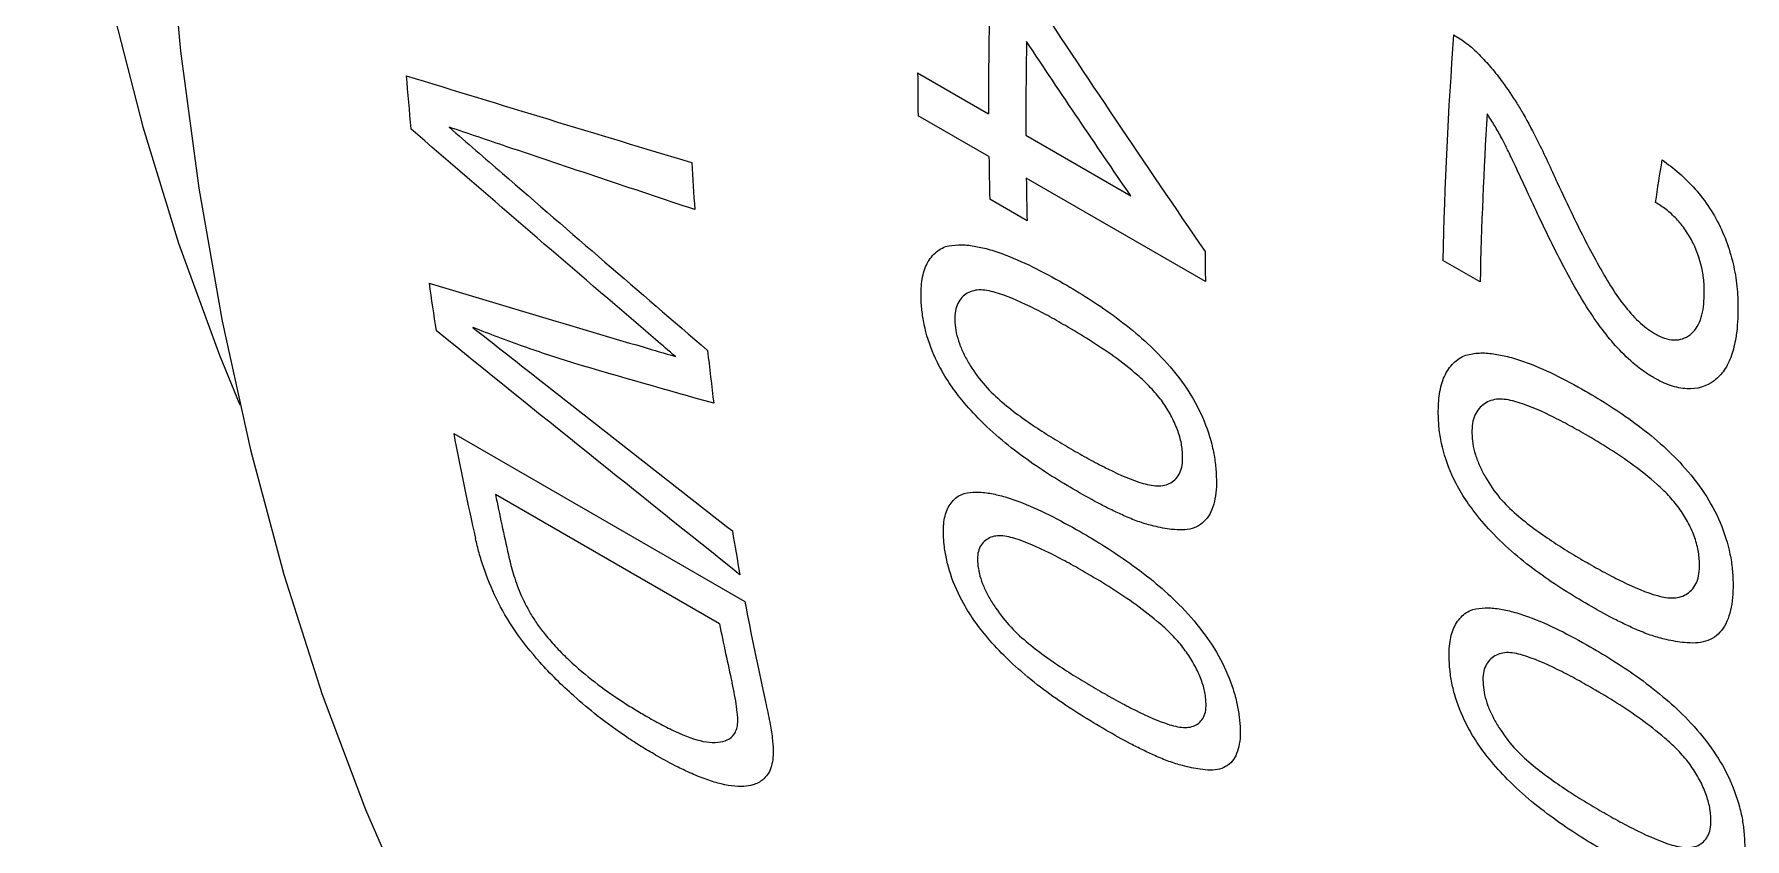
# Model space of a CAD drawing. Header units: millimetres. Extents: x 2 to 278, y 1 to 215.
# Drawn here: x 224.16 to 231.19, y 172.77 to 176.08 of the extents above; entities that cross this region are included whole.
import ezdxf

# ---------------------------------------------------------------- set-up
doc = ezdxf.new("R2010")
doc.units = ezdxf.units.MM

msp = doc.modelspace()

# ---------------------------------------------------------------- linework, layer by layer
at = {"color": 7, "linetype": 'Continuous', "lineweight": 18}
for p, q in [((227.7913, 175.9245), (228.083, 175.7561)), ((228.0845, 175.5798), (227.7928, 175.7481)), ((228.2365, 175.6675), (228.6677, 175.4186)), ((228.9748, 175.0658), (228.238, 175.4911)), ((228.2413, 175.3158), (228.0878, 175.4044)), ((230.1047, 175.0641), (229.9512, 175.1527)), ((225.8831, 174.4404), (227.0805, 173.7492)), ((226.976, 173.6573), (226.0549, 174.189))]:
    msp.add_line(p, q, dxfattribs=at)
at = {"color": 7, "linetype": 'Continuous', "lineweight": 18, "flags": 128}
for points in [[(224.3708, 181.9869), (224.2857, 181.3568), (224.2217, 180.7352), (224.179, 180.1234), (224.1577, 179.5223), (224.1577, 178.933), (224.179, 178.3566), (224.2217, 177.7941), (224.2857, 177.2464), (224.3708, 176.7145), (224.4769, 176.1994), (224.6038, 175.7019), (224.7513, 175.2229), (224.9191, 174.7633), (225.0029, 174.5589)], [(224.7066, 176.5926), (224.7599, 176.014), (224.8344, 175.4505), (224.9301, 174.9032), (225.0466, 174.3729), (225.1839, 173.8605), (225.3417, 173.3668), (225.5198, 172.8926), (225.7178, 172.4387), (225.9355, 172.0058), (226.1725, 171.5946), (226.4285, 171.2058), (226.7029, 170.84), (226.9954, 170.4978), (227.3054, 170.1798), (227.6326, 169.8865), (227.9763, 169.6183), (228.3359, 169.3757), (228.5223, 169.2637)]]:
    msp.add_lwpolyline(points, dxfattribs=at)
at = {"color": 7, "linetype": 'Continuous', "lineweight": 18}
for centre, radius, start, end in [((246.0612, 175.8168), 17.9784, 178.2575, 180.19329), ((246.0247, 175.7293), 17.7884, 178.95714, 180.19891), ((249.0134, 174.7093), 19.0674, 175.87562, 178.66764), ((240.7418, 177.1261), 15.1029, 184.60853, 185.44087), ((245.0941, 175.9855), 17.3029, 180.20196, 180.78603), ((248.967, 174.6282), 18.8674, 176.5726, 178.67623), ((242.5303, 176.4801), 15.6957, 183.37842, 184.08645), ((245.0814, 175.8129), 16.9985, 180.78601, 181.37704), ((245.2349, 175.7243), 16.9985, 180.78601, 181.37704), ((246.2304, 175.3026), 17.2572, 180.37689, 180.78647), ((239.3298, 176.9608), 13.681, 187.99214, 188.81823), ((241.1982, 176.3587), 14.3579, 186.30337, 187.17874), ((238.1365, 176.7509), 12.4693, 190.67845, 192.70852), ((238.1513, 176.6445), 12.3431, 191.47504, 192.65129), ((240.0033, 176.1857), 13.1504, 189.39276, 190.18943), ((239.3494, 176.0628), 12.4851, 190.67929, 192.61575), ((239.0756, 176.1135), 12.3464, 191.47514, 192.63176)]:
    msp.add_arc(centre, radius, start, end, dxfattribs=at)
for points in [[(228.2447, 176.2749), (228.4836, 175.9107), (228.7265, 175.5487), (228.9736, 175.1891)], [(228.6677, 175.4186), (228.5235, 175.6292), (228.3807, 175.8408), (228.2393, 176.053)], [(225.6877, 175.9127), (226.078, 175.7927), (226.4693, 175.6735), (226.8618, 175.5551)], [(226.6323, 174.8965), (226.323, 175.1617), (226.0145, 175.4276), (225.707, 175.6941)], [(225.8649, 175.7006), (225.9378, 175.6372), (226.0108, 175.5738), (226.0838, 175.5104)], [(226.1022, 175.6205), (226.0231, 175.6472), (225.944, 175.6739), (225.8649, 175.7006)], [(226.8745, 175.3616), (226.6167, 175.4476), (226.3592, 175.5339), (226.1022, 175.6205)], [(230.8262, 175.3911), (230.8351, 175.4493), (230.8443, 175.5076), (230.8537, 175.566)], [(226.0838, 175.5104), (226.3641, 175.2672), (226.6452, 175.0245), (226.927, 174.7823)], [(225.7816, 175.0586), (226.0743, 174.9706), (226.3677, 174.8832), (226.6619, 174.7964)], [(227.0602, 173.8593), (226.6425, 174.1932), (226.2259, 174.5279), (225.8105, 174.8635)], [(225.9613, 174.877), (226.0465, 174.81), (226.1317, 174.7429), (226.217, 174.6759)], [(226.7948, 174.7572), (226.7406, 174.8036), (226.6864, 174.85), (226.6323, 174.8965)], [(226.6619, 174.7964), (226.7062, 174.7833), (226.7505, 174.7703), (226.7948, 174.7572)], [(226.9528, 174.5645), (226.7605, 174.6191), (226.5685, 174.674), (226.377, 174.7292)], [(226.217, 174.6759), (226.4873, 174.4635), (226.758, 174.2514), (227.0291, 174.0395)]]:
    msp.add_open_spline(points, degree=3, dxfattribs=at)
for points, knots in [([(229.9954, 176.0807), (230.0044, 176.0755), (230.0225, 176.0651), (230.0491, 176.0459), (230.0754, 176.0248), (230.0922, 176.0082), (230.1005, 175.9999)], [0, 0, 0, 0, 0.2500295, 0.5000133, 0.7499828, 1, 1, 1, 1]), ([(230.1005, 175.9999), (230.1174, 175.9822), (230.1512, 175.9466), (230.2029, 175.8793), (230.2466, 175.8152), (230.2948, 175.7344), (230.3372, 175.6538), (230.383, 175.5594), (230.4085, 175.5019), (230.4213, 175.4731)], [0, 0, 0, 0, 0.124993, 0.249984, 0.416601, 0.499955, 0.699922, 0.849958, 1, 1, 1, 1]), ([(230.3407, 175.3449), (230.3245, 175.3797), (230.292, 175.4494), (230.2505, 175.5399), (230.217, 175.6092), (230.1911, 175.6609), (230.1644, 175.7081), (230.1437, 175.7401), (230.1334, 175.7562)], [0, 0, 0, 0, 0.250016, 0.500033, 0.647448, 0.750037, 0.875, 1, 1, 1, 1]), ([(230.8537, 175.566), (230.8771, 175.5487), (230.9239, 175.5142), (230.9904, 175.448), (231.0502, 175.3697), (231.1157, 175.2516), (231.1536, 175.1214), (231.1661, 174.9996), (231.165, 174.9421), (231.1644, 174.9134)], [0, 0, 0, 0, 0.125282, 0.250492, 0.375597, 0.500626, 0.749478, 0.87471, 1, 1, 1, 1]), ([(230.4213, 175.4731), (230.443, 175.4269), (230.4973, 175.3113), (230.5703, 175.169), (230.6404, 175.0473), (230.694, 174.9687), (230.7448, 174.9111), (230.7883, 174.8726), (230.8109, 174.8584), (230.8222, 174.8512)], [0, 0, 0, 0, 0.200107, 0.500191, 0.625228, 0.75019, 0.875039, 0.937527, 1, 1, 1, 1]), ([(230.8184, 174.6702), (230.8057, 174.678), (230.7801, 174.6937), (230.7298, 174.7324), (230.6704, 174.7886), (230.6039, 174.8705), (230.5228, 174.9887), (230.4525, 175.1182), (230.3874, 175.2471), (230.3562, 175.3123), (230.3407, 175.3449)], [0, 0, 0, 0, 0.062529, 0.125042, 0.249923, 0.36732, 0.499883, 0.749835, 0.874916, 1, 1, 1, 1]), ([(231.0264, 174.9971), (231.0267, 175.0149), (231.0273, 175.0505), (231.0185, 175.126), (230.9925, 175.206), (230.9507, 175.2781), (230.9125, 175.3248), (230.8703, 175.3635), (230.8409, 175.3819), (230.8262, 175.3911)], [0, 0, 0, 0, 0.125322, 0.250555, 0.499425, 0.623576, 0.749504, 0.874685, 1, 1, 1, 1]), ([(227.8064, 174.9768), (227.8059, 174.9906), (227.8049, 175.0182), (227.8078, 175.0703), (227.8209, 175.1289), (227.8495, 175.1721), (227.8793, 175.1976), (227.8973, 175.2056), (227.9063, 175.2096)], [0, 0, 0, 0, 0.125149, 0.250256, 0.500117, 0.749804, 0.874877, 1, 1, 1, 1]), ([(227.9063, 175.2096), (227.9234, 175.2129), (227.9577, 175.2195), (228.0148, 175.2139), (228.0747, 175.2017), (228.1572, 175.175), (228.2638, 175.129), (228.3491, 175.0815), (228.3917, 175.0577)], [0, 0, 0, 0, 0.124967, 0.249956, 0.36913, 0.499967, 0.749938, 1, 1, 1, 1]), ([(228.3917, 175.0577), (228.4257, 175.0376), (228.4935, 174.9975), (228.5975, 174.9266), (228.6984, 174.848), (228.7981, 174.7538), (228.8871, 174.6471), (228.9613, 174.5217), (228.9977, 174.4158), (229.0144, 174.3341), (229.0176, 174.2959), (229.0191, 174.2767)], [0, 0, 0, 0, 0.125213, 0.250405, 0.383987, 0.500651, 0.631942, 0.750227, 0.874851, 0.937417, 1, 1, 1, 1]), ([(228.444, 174.2037), (228.4101, 174.2238), (228.3422, 174.264), (228.2065, 174.3552), (228.0763, 174.4602), (227.97, 174.5798), (227.9135, 174.6575), (227.8614, 174.7488), (227.8285, 174.8386), (227.8113, 174.9195), (227.808, 174.9577), (227.8064, 174.9768)], [0, 0, 0, 0, 0.125222, 0.250429, 0.500073, 0.600111, 0.67515, 0.750174, 0.874838, 0.937412, 1, 1, 1, 1]), ([(228.3991, 174.8843), (228.3748, 174.8982), (228.3262, 174.9259), (228.2294, 174.9758), (228.1333, 175.0179), (228.0418, 175.0366), (227.9869, 175.0176), (227.955, 174.9809), (227.9439, 174.9366), (227.9444, 174.9103), (227.9446, 174.8971)], [0, 0, 0, 0, 0.125248, 0.250486, 0.500655, 0.625638, 0.750376, 0.874921, 0.937437, 1, 1, 1, 1]), ([(230.8222, 174.8512), (230.829, 174.8475), (230.8426, 174.8401), (230.8697, 174.8295), (230.9158, 174.8207), (230.9613, 174.8364), (230.9941, 174.8717), (231.0119, 174.9072), (231.0226, 174.9497), (231.0252, 174.9813), (231.0264, 174.9971)], [0, 0, 0, 0, 0.062669, 0.125324, 0.250348, 0.499228, 0.624335, 0.749491, 0.874718, 1, 1, 1, 1]), ([(231.1644, 174.9134), (231.1633, 174.8952), (231.1616, 174.868), (231.154, 174.8166), (231.1405, 174.7597), (231.1113, 174.6986), (231.0553, 174.64), (230.9776, 174.6157), (230.8993, 174.6328), (230.8532, 174.6509), (230.83, 174.6638), (230.8184, 174.6702)], [0, 0, 0, 0, 0.083556, 0.125337, 0.250566, 0.37762, 0.500845, 0.749606, 0.874686, 0.937335, 1, 1, 1, 1]), ([(226.377, 174.7292), (226.3427, 174.7401), (226.2742, 174.762), (226.1705, 174.7982), (226.0664, 174.8358), (225.9963, 174.8633), (225.9613, 174.877)], [0, 0, 0, 0, 0.250001, 0.5, 0.749999, 1, 1, 1, 1]), ([(227.9446, 174.8971), (227.946, 174.8832), (227.9488, 174.8555), (227.9624, 174.8102), (227.9817, 174.7644), (228.0156, 174.705), (228.0666, 174.6341), (228.1623, 174.5459), (228.26, 174.4765), (228.3575, 174.4145), (228.4062, 174.3861), (228.4305, 174.3719)], [0, 0, 0, 0, 0.062533, 0.125005, 0.187504, 0.250019, 0.374697, 0.49961, 0.749645, 0.874817, 1, 1, 1, 1]), ([(228.789, 174.5836), (228.7741, 174.6011), (228.7444, 174.6361), (228.68, 174.695), (228.5978, 174.7591), (228.4984, 174.8256), (228.4322, 174.8647), (228.3991, 174.8843)], [0, 0, 0, 0, 0.124919, 0.249924, 0.499825, 0.749887, 1, 1, 1, 1]), ([(230.0466, 174.763), (230.0644, 174.7667), (230.0999, 174.7741), (230.1584, 174.7693), (230.2194, 174.7577), (230.3029, 174.7317), (230.4101, 174.6861), (230.4955, 174.6386), (230.5383, 174.6148)], [0, 0, 0, 0, 0.124967, 0.249956, 0.36913, 0.499967, 0.749938, 1, 1, 1, 1]), ([(229.9326, 174.5216), (229.9328, 174.5358), (229.9331, 174.5642), (229.9386, 174.618), (229.9549, 174.6785), (229.9865, 174.7235), (230.0184, 174.7503), (230.0372, 174.7588), (230.0466, 174.763)], [0, 0, 0, 0, 0.125149, 0.250256, 0.500117, 0.749804, 0.874877, 1, 1, 1, 1]), ([(228.8809, 174.3584), (228.8801, 174.3671), (228.8787, 174.3846), (228.8716, 174.4218), (228.8554, 174.4706), (228.8266, 174.5295), (228.8015, 174.5655), (228.789, 174.5836)], [0, 0, 0, 0, 0.125194, 0.250326, 0.500042, 0.749879, 1, 1, 1, 1]), ([(230.5375, 174.4366), (230.5132, 174.4504), (230.4645, 174.4782), (230.3674, 174.5279), (230.2707, 174.5696), (230.1776, 174.5873), (230.1202, 174.5667), (230.0856, 174.5284), (230.072, 174.4826), (230.0712, 174.4554), (230.0708, 174.4418)], [0, 0, 0, 0, 0.125248, 0.250486, 0.500655, 0.625638, 0.750376, 0.874921, 0.937437, 1, 1, 1, 1]), ([(230.5383, 174.6148), (230.5722, 174.5948), (230.6399, 174.5546), (230.7434, 174.4834), (230.8434, 174.4042), (230.9413, 174.309), (231.0276, 174.2007), (231.0979, 174.0728), (231.1301, 173.9644), (231.1433, 173.8806), (231.1446, 173.8412), (231.1453, 173.8215)], [0, 0, 0, 0, 0.125213, 0.250405, 0.383987, 0.500651, 0.631942, 0.750227, 0.874851, 0.937417, 1, 1, 1, 1]), ([(230.5499, 173.7354), (230.516, 173.7555), (230.4482, 173.7957), (230.3131, 173.8874), (230.1844, 173.9935), (230.081, 174.1149), (230.0269, 174.1941), (229.9778, 174.2873), (229.9484, 174.3794), (229.9347, 174.4626), (229.9333, 174.5019), (229.9326, 174.5216)], [0, 0, 0, 0, 0.125222, 0.250429, 0.500073, 0.600111, 0.67515, 0.750174, 0.874838, 0.937412, 1, 1, 1, 1]), ([(230.0708, 174.4418), (230.0715, 174.4276), (230.073, 174.399), (230.0848, 174.3526), (230.1023, 174.3057), (230.1343, 174.245), (230.1832, 174.1728), (230.2772, 174.0836), (230.3743, 174.0137), (230.4715, 173.9515), (230.5201, 173.9231), (230.5445, 173.9089)], [0, 0, 0, 0, 0.062533, 0.125005, 0.187504, 0.250019, 0.374697, 0.49961, 0.749645, 0.874817, 1, 1, 1, 1]), ([(230.9237, 174.1336), (230.9093, 174.1514), (230.8804, 174.1869), (230.817, 174.2464), (230.7357, 174.311), (230.6367, 174.3778), (230.5706, 174.417), (230.5375, 174.4366)], [0, 0, 0, 0, 0.124919, 0.249924, 0.499825, 0.749887, 1, 1, 1, 1]), ([(228.4305, 174.3719), (228.4549, 174.358), (228.5036, 174.3302), (228.6004, 174.2804), (228.6965, 174.2376), (228.7867, 174.2196), (228.8412, 174.2368), (228.8718, 174.2739), (228.8817, 174.3186), (228.8812, 174.3451), (228.8809, 174.3584)], [0, 0, 0, 0, 0.125261, 0.250513, 0.500699, 0.625666, 0.750416, 0.874899, 0.937434, 1, 1, 1, 1]), ([(229.0191, 174.2767), (229.0198, 174.2582), (229.0211, 174.2211), (229.0134, 174.1545), (228.9872, 174.0855), (228.9237, 174.042), (228.8427, 174.0427), (228.7689, 174.0568), (228.7051, 174.0749), (228.6492, 174.0973), (228.5958, 174.1222), (228.5287, 174.1556), (228.4779, 174.1845), (228.444, 174.2037)], [0, 0, 0, 0, 0.062586, 0.12514, 0.249851, 0.374359, 0.499262, 0.599384, 0.674492, 0.749599, 0.8122, 0.874798, 1, 1, 1, 1]), ([(227.9012, 173.9738), (227.8999, 173.987), (227.8971, 174.0133), (227.8965, 174.0631), (227.9054, 174.1187), (227.9302, 174.1594), (227.9573, 174.183), (227.9741, 174.1902), (227.9825, 174.1938)], [0, 0, 0, 0, 0.125149, 0.250256, 0.500117, 0.749804, 0.874877, 1, 1, 1, 1]), ([(227.9825, 174.1938), (227.9988, 174.1966), (228.0314, 174.202), (228.0868, 174.1953), (228.1453, 174.1821), (228.2265, 174.1546), (228.332, 174.1079), (228.4172, 174.0603), (228.4598, 174.0365)], [0, 0, 0, 0, 0.124967, 0.249956, 0.36913, 0.499967, 0.749938, 1, 1, 1, 1]), ([(231.0071, 173.9032), (231.0068, 173.9122), (231.0062, 173.9302), (231.0007, 173.9684), (230.9864, 174.0184), (230.9598, 174.0785), (230.9357, 174.1153), (230.9237, 174.1336)], [0, 0, 0, 0, 0.125194, 0.250326, 0.500042, 0.749879, 1, 1, 1, 1]), ([(226.7135, 173.1171), (226.6939, 173.1286), (226.6546, 173.1517), (226.5749, 173.2031), (226.4817, 173.2705), (226.3843, 173.3523), (226.3049, 173.4265), (226.2216, 173.5149), (226.1312, 173.6274), (226.0544, 173.7618), (226.012, 173.8677), (225.9867, 173.949), (225.9773, 173.9882), (225.9727, 174.0078)], [0, 0, 0, 0, 0.062586, 0.125163, 0.250207, 0.350287, 0.426768, 0.500365, 0.625133, 0.749857, 0.874841, 0.937416, 1, 1, 1, 1]), ([(228.4779, 173.8703), (228.4536, 173.8842), (228.405, 173.9119), (228.3086, 173.9621), (228.2134, 174.0047), (228.124, 174.025), (228.0724, 174.0081), (228.044, 173.9739), (228.0362, 173.9319), (228.0383, 173.9067), (228.0394, 173.8941)], [0, 0, 0, 0, 0.125248, 0.250486, 0.500655, 0.625638, 0.750376, 0.874921, 0.937437, 1, 1, 1, 1]), ([(228.4598, 174.0365), (228.4938, 174.0165), (228.5617, 173.9764), (228.6664, 173.9059), (228.7686, 173.8282), (228.8705, 173.7355), (228.963, 173.6312), (229.0426, 173.5093), (229.0844, 173.4071), (229.1057, 173.3287), (229.1112, 173.2921), (229.114, 173.2737)], [0, 0, 0, 0, 0.125213, 0.250405, 0.383987, 0.500651, 0.631942, 0.750227, 0.874851, 0.937417, 1, 1, 1, 1]), ([(226.1079, 173.9412), (226.114, 173.9158), (226.1264, 173.8649), (226.1539, 173.7845), (226.1899, 173.7131), (226.226, 173.6552), (226.2478, 173.6271), (226.2588, 173.6131)], [0, 0, 0, 0, 0.250228, 0.500257, 0.749951, 0.874984, 1, 1, 1, 1]), ([(228.5655, 173.2198), (228.5315, 173.2398), (228.4636, 173.2799), (228.327, 173.3705), (228.1948, 173.4741), (228.0846, 173.5909), (228.0252, 173.6664), (227.969, 173.7548), (227.9315, 173.8413), (227.9096, 173.919), (227.904, 173.9556), (227.9012, 173.9738)], [0, 0, 0, 0, 0.125222, 0.250429, 0.500073, 0.600111, 0.67515, 0.750174, 0.874838, 0.937412, 1, 1, 1, 1]), ([(228.0394, 173.8941), (228.0416, 173.8808), (228.0461, 173.8543), (228.0622, 173.8107), (228.0837, 173.7665), (228.1203, 173.7089), (228.174, 173.64), (228.2718, 173.5533), (228.3704, 173.4845), (228.4683, 173.4228), (228.517, 173.3944), (228.5413, 173.3802)], [0, 0, 0, 0, 0.062533, 0.125005, 0.187504, 0.250019, 0.374697, 0.49961, 0.749645, 0.874817, 1, 1, 1, 1]), ([(228.8726, 173.5729), (228.8572, 173.59), (228.8263, 173.6242), (228.7605, 173.6821), (228.6773, 173.7455), (228.5773, 173.8117), (228.511, 173.8508), (228.4779, 173.8703)], [0, 0, 0, 0, 0.124919, 0.249924, 0.499825, 0.749887, 1, 1, 1, 1]), ([(230.5445, 173.9089), (230.5688, 173.895), (230.6176, 173.8672), (230.7147, 173.8176), (230.8114, 173.7752), (230.9033, 173.7583), (230.9603, 173.7771), (230.9936, 173.816), (231.006, 173.8622), (231.0068, 173.8895), (231.0071, 173.9032)], [0, 0, 0, 0, 0.125261, 0.250513, 0.500699, 0.625666, 0.750416, 0.874899, 0.937434, 1, 1, 1, 1]), ([(231.1453, 173.8215), (231.1451, 173.8024), (231.1446, 173.7642), (231.1333, 173.6954), (231.103, 173.6236), (231.0354, 173.5775), (230.9521, 173.5767), (230.8768, 173.5898), (230.8121, 173.6073), (230.7556, 173.6294), (230.702, 173.6541), (230.6346, 173.6874), (230.5838, 173.7162), (230.5499, 173.7354)], [0, 0, 0, 0, 0.062586, 0.12514, 0.249851, 0.374359, 0.499262, 0.599384, 0.674492, 0.749599, 0.8122, 0.874798, 1, 1, 1, 1]), ([(229.9787, 173.4862), (229.978, 173.4998), (229.9766, 173.5271), (229.9786, 173.5787), (229.9907, 173.6366), (230.0184, 173.6792), (230.0476, 173.7043), (230.0652, 173.7121), (230.0741, 173.716)], [0, 0, 0, 0, 0.125149, 0.250256, 0.500117, 0.749804, 0.874877, 1, 1, 1, 1]), ([(230.0741, 173.716), (230.091, 173.7191), (230.1249, 173.7255), (230.1816, 173.7197), (230.2411, 173.7072), (230.3233, 173.6804), (230.4296, 173.6342), (230.5149, 173.5866), (230.5576, 173.5628)], [0, 0, 0, 0, 0.124967, 0.249956, 0.36913, 0.499967, 0.749938, 1, 1, 1, 1]), ([(226.2588, 173.6131), (226.2745, 173.5946), (226.306, 173.5577), (226.3745, 173.4904), (226.4629, 173.4153), (226.5512, 173.3532), (226.6208, 173.309), (226.6552, 173.2887), (226.6724, 173.2786)], [0, 0, 0, 0, 0.125024, 0.25003, 0.499808, 0.749805, 0.874894, 1, 1, 1, 1]), ([(228.9756, 173.3553), (228.9743, 173.3637), (228.9718, 173.3804), (228.9625, 173.4161), (228.9438, 173.4632), (228.9123, 173.5202), (228.8858, 173.5553), (228.8726, 173.5729)], [0, 0, 0, 0, 0.1251937, 0.2503258, 0.5000419, 0.7498785, 1, 1, 1, 1]), ([(230.5675, 173.3911), (230.5432, 173.405), (230.4946, 173.4327), (230.3979, 173.4827), (230.302, 173.5249), (230.2111, 173.544), (230.157, 173.5254), (230.1259, 173.4893), (230.1156, 173.4456), (230.1165, 173.4195), (230.1169, 173.4064)], [0, 0, 0, 0, 0.125248, 0.250486, 0.500655, 0.625638, 0.750376, 0.874921, 0.937437, 1, 1, 1, 1]), ([(230.5576, 173.5628), (230.5915, 173.5428), (230.6594, 173.5027), (230.7635, 173.4318), (230.8648, 173.3534), (230.965, 173.2596), (231.0548, 173.1535), (231.1304, 173.0289), (231.1681, 172.9238), (231.1859, 172.8429), (231.1896, 172.805), (231.1914, 172.7861)], [0, 0, 0, 0, 0.125213, 0.250405, 0.383987, 0.500651, 0.631942, 0.750227, 0.874851, 0.937417, 1, 1, 1, 1]), ([(230.6228, 172.7175), (230.5889, 172.7376), (230.521, 172.7777), (230.385, 172.8688), (230.2543, 172.9735), (230.1471, 173.0924), (230.0899, 173.1696), (230.0368, 173.2602), (230.0028, 173.3492), (229.9844, 173.4295), (229.9806, 173.4673), (229.9787, 173.4862)], [0, 0, 0, 0, 0.1252218, 0.2504293, 0.5000732, 0.6001106, 0.6751503, 0.7501743, 0.8748385, 0.9374123, 1, 1, 1, 1]), ([(227.049, 173.2318), (227.0496, 173.2359), (227.0516, 173.248), (227.0515, 173.2758), (227.0471, 173.3161), (227.0388, 173.3639), (227.0316, 173.397), (227.028, 173.4135)], [0, 0, 0, 0, 0.083345, 0.249975, 0.499951, 0.749948, 1, 1, 1, 1]), ([(228.5413, 173.3802), (228.5657, 173.3663), (228.6144, 173.3385), (228.7108, 173.2884), (228.806, 173.245), (228.894, 173.2254), (228.9453, 173.2403), (228.9723, 173.2749), (228.9789, 173.3173), (228.9767, 173.3426), (228.9756, 173.3553)], [0, 0, 0, 0, 0.125261, 0.250513, 0.500699, 0.625666, 0.750416, 0.874899, 0.937434, 1, 1, 1, 1]), ([(230.1169, 173.4064), (230.1185, 173.3927), (230.1217, 173.3653), (230.1359, 173.3203), (230.1557, 173.2749), (230.1903, 173.2159), (230.2419, 173.1455), (230.3382, 173.0577), (230.4361, 172.9884), (230.5337, 172.9265), (230.5823, 172.8981), (230.6067, 172.8839)], [0, 0, 0, 0, 0.062533, 0.125005, 0.187504, 0.250019, 0.374697, 0.49961, 0.749645, 0.874817, 1, 1, 1, 1]), ([(230.9586, 173.0911), (230.9436, 173.1086), (230.9136, 173.1434), (230.8488, 173.202), (230.7664, 173.266), (230.6668, 173.3324), (230.6006, 173.3716), (230.5675, 173.3911)], [0, 0, 0, 0, 0.124919, 0.249924, 0.499825, 0.749887, 1, 1, 1, 1]), ([(227.1657, 173.3359), (227.1717, 173.3079), (227.1825, 173.2576), (227.1943, 173.1902), (227.1964, 173.1536), (227.1973, 173.1364)], [0, 0, 0, 0, 0.400058, 0.71966, 1, 1, 1, 1]), ([(226.6724, 173.2786), (226.6932, 173.2668), (226.7349, 173.2433), (226.8161, 173.203), (226.8943, 173.1728), (226.9594, 173.167), (227.0011, 173.1738), (227.028, 173.1903), (227.043, 173.211), (227.047, 173.2249), (227.049, 173.2318)], [0, 0, 0, 0, 0.1251422, 0.2502764, 0.4999577, 0.6249217, 0.7499677, 0.8749176, 0.9374528, 1, 1, 1, 1]), ([(229.114, 173.2737), (229.1158, 173.256), (229.1195, 173.2206), (229.1163, 173.1573), (229.0957, 173.0921), (229.0375, 173.0524), (228.9596, 173.0554), (228.8876, 173.0708), (228.8251, 173.0899), (228.7698, 173.1127), (228.7169, 173.1379), (228.6501, 173.1716), (228.5993, 173.2005), (228.5655, 173.2198)], [0, 0, 0, 0, 0.062586, 0.12514, 0.249851, 0.374359, 0.499262, 0.599384, 0.674492, 0.749599, 0.8122, 0.874798, 1, 1, 1, 1]), ([(227.1544, 173.0156), (227.1483, 173.0111), (227.1361, 173.0022), (227.11, 172.9927), (227.0603, 172.9831), (226.9899, 172.994), (226.9097, 173.0203), (226.8505, 173.0454), (226.7853, 173.0767), (226.7404, 173.1019), (226.7135, 173.1171)], [0, 0, 0, 0, 0.071477, 0.142947, 0.250118, 0.499692, 0.624755, 0.749836, 0.849904, 1, 1, 1, 1]), ([(227.1973, 173.1364), (227.197, 173.1233), (227.1963, 173.097), (227.1885, 173.0635), (227.1752, 173.0354), (227.1613, 173.0222), (227.1544, 173.0156)], [0, 0, 0, 0, 0.2500723, 0.5000227, 0.749954, 1, 1, 1, 1]), ([(231.0531, 172.8677), (231.0523, 172.8764), (231.0506, 172.8937), (231.0429, 172.9305), (231.0261, 172.9789), (230.9967, 173.0374), (230.9713, 173.0732), (230.9586, 173.0911)], [0, 0, 0, 0, 0.125194, 0.250326, 0.500042, 0.749879, 1, 1, 1, 1]), ([(230.6067, 172.8839), (230.631, 172.87), (230.6798, 172.8422), (230.7765, 172.7923), (230.8723, 172.7494), (230.962, 172.731), (231.0157, 172.7476), (231.0455, 172.7842), (231.0546, 172.8284), (231.0536, 172.8546), (231.0531, 172.8677)], [0, 0, 0, 0, 0.125261, 0.250513, 0.500699, 0.625666, 0.750416, 0.874899, 0.937434, 1, 1, 1, 1]), ([(231.1914, 172.7861), (231.1924, 172.7677), (231.1943, 172.731), (231.1876, 172.6652), (231.1629, 172.5971), (231.1006, 172.5544), (231.0204, 172.5557), (230.947, 172.5701), (230.8835, 172.5884), (230.8277, 172.6109), (230.7745, 172.6359), (230.7074, 172.6694), (230.6567, 172.6983), (230.6228, 172.7175)], [0, 0, 0, 0, 0.062586, 0.12514, 0.249851, 0.374359, 0.499262, 0.599384, 0.674492, 0.749599, 0.8122, 0.874798, 1, 1, 1, 1])]:
    msp.add_open_spline(points, degree=3, knots=knots, dxfattribs=at)

doc.saveas('drawing.dxf')
